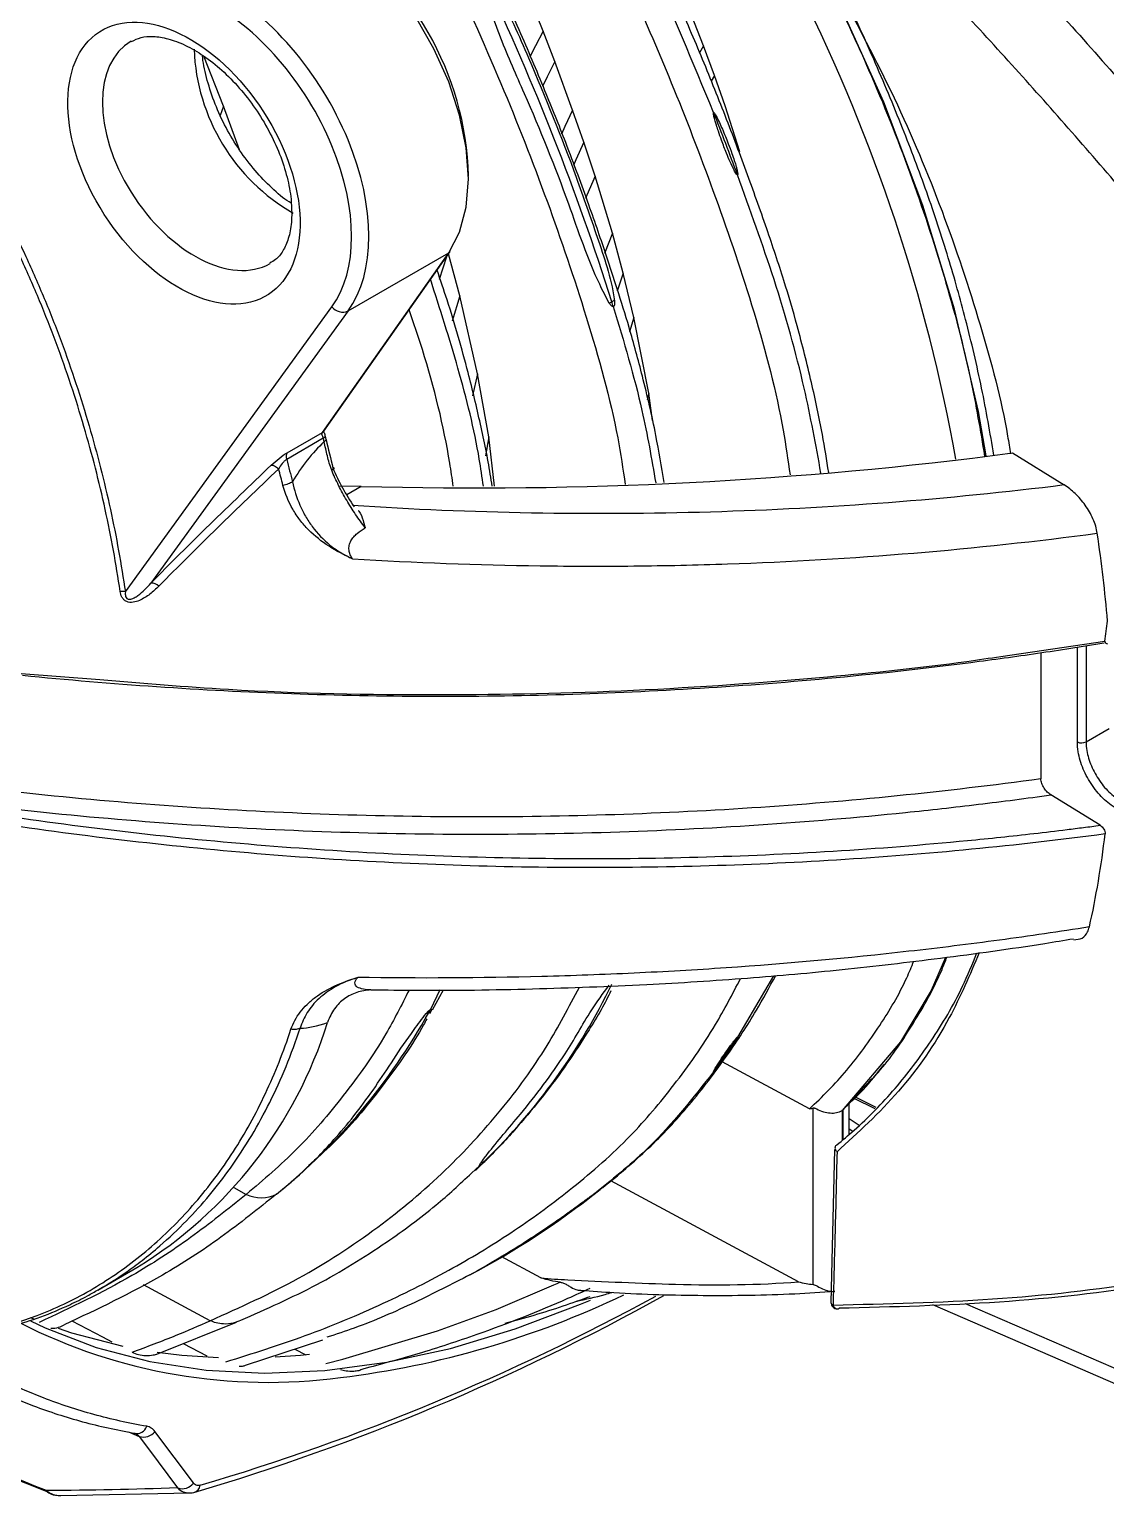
# Model space of a CAD drawing. Extents: x 9.3 to 87.2, y 0.6 to 68.8.
# Drawn here: x 60.612 to 63.181, y 0.835 to 4.335 of the extents above; entities that cross this region are included whole.
import ezdxf

# ---------------------------------------------------------------- set-up
doc = ezdxf.new("R2010")
doc.units = 0
doc.header["$MEASUREMENT"] = 0
doc.layers.add('OBJECT', color=7, linetype='CONTINUOUS')

msp = doc.modelspace()

# ---------------------------------------------------------------- linework, layer by layer
at = {"layer": 'OBJECT'}
for p, q in [((61.8383, 4.3306), (61.8097, 4.4015)), ((62.2214, 4.2959), (62.1801, 4.4017)), ((61.8664, 4.2582), (61.8383, 4.3306)), ((61.0759, 4.1521), (61.0289, 4.2714)), ((62.2214, 4.2959), (62.2119, 4.2795)), ((62.2474, 4.2254), (62.2214, 4.2959)), ((61.9089, 4.1428), (61.8664, 4.2582)), ((62.2474, 4.2254), (62.2395, 4.2113)), ((62.2729, 4.1526), (62.2474, 4.2254)), ((61.0759, 4.1521), (61.0674, 4.1297)), ((61.1138, 4.0476), (61.0759, 4.1521)), ((61.9358, 4.0658), (61.9089, 4.1428)), ((62.3084, 4.043), (62.2729, 4.1526)), ((61.9626, 3.985), (61.9358, 4.0658)), ((62.004, 3.8488), (61.9626, 3.985)), ((62.004, 3.8488), (61.9854, 3.8001)), ((62.0299, 3.753), (62.004, 3.8488)), ((61.312, 3.3732), (61.6132, 3.8019)), ((61.3151, 3.376), (61.6163, 3.8047)), ((61.373, 3.6632), (61.6132, 3.8019)), ((61.6395, 3.6993), (61.6127, 3.7995)), ((62.0299, 3.753), (62.0149, 3.7101)), ((62.0554, 3.6477), (62.0299, 3.753)), ((61.6395, 3.6993), (61.6217, 3.6386)), ((61.6821, 3.5131), (61.6395, 3.6993)), ((60.8414, 2.9923), (61.3345, 3.6732)), ((61.373, 3.6632), (60.9021, 3.0131)), ((62.0554, 3.6477), (62.0446, 3.6132)), ((62.091, 3.4672), (62.0554, 3.6477)), ((61.6821, 3.5131), (61.6698, 3.4602)), ((61.709, 3.3627), (61.6821, 3.5131)), ((62.091, 3.4672), (62.0871, 3.4513)), ((62.0994, 3.4019), (62.091, 3.4672)), ((61.2278, 3.3246), (61.312, 3.3732)), ((61.3149, 3.3757), (61.3151, 3.376)), ((61.316, 3.3733), (61.3154, 3.3756)), ((61.709, 3.3627), (61.7011, 3.3177)), ((61.7222, 3.2449), (61.709, 3.3627)), ((61.3139, 3.3592), (61.2264, 3.3086)), ((62.9586, 3.3241), (63.0823, 3.2477)), ((61.4045, 3.2444), (61.3504, 3.2449)), ((61.4045, 3.2444), (61.3701, 3.2246)), ((62.9312, 2.8385), (63.1796, 2.8747)), ((63.0266, 2.848), (63.0266, 2.5464)), ((63.1345, 2.8637), (63.1345, 2.6345)), ((60.5924, 2.7976), (60.7807, 2.7833)), ((63.1345, 2.6345), (63.1897, 2.6664)), ((63.168, 2.4354), (63.0505, 2.508)), ((62.3881, 2.0763), (62.3024, 1.9299)), ((61.5917, 2.0423), (61.5694, 1.9958)), ((61.5741, 1.9946), (61.6005, 2.0424)), ((61.5709, 1.9927), (61.567, 1.9853)), ((62.474, 1.7585), (62.2657, 1.8707)), ((62.6338, 1.7616), (62.5842, 1.7866)), ((62.4828, 1.3395), (62.4828, 1.7604)), ((62.552, 1.7543), (62.5523, 1.7545)), ((62.5547, 1.7559), (62.5523, 1.7545)), ((62.5523, 1.7545), (62.5523, 1.6834)), ((62.5547, 1.7559), (62.555, 1.756)), ((62.5547, 1.6854), (62.5547, 1.7559)), ((62.5694, 1.6978), (62.5694, 1.7723)), ((62.6308, 1.7586), (62.5811, 1.7836)), ((62.5694, 1.7352), (62.593, 1.72)), ((62.5775, 1.7047), (62.5694, 1.71)), ((62.534, 1.6619), (62.5256, 1.2967)), ((61.6678, 1.6053), (61.6869, 1.6224)), ((61.6771, 1.6116), (61.6926, 1.6267)), ((61.7013, 1.6348), (61.7061, 1.6394)), ((62.4478, 1.3458), (62.0001, 1.5869)), ((61.1003, 1.5705), (61.1301, 1.5544)), ((61.8331, 1.355), (61.7382, 1.406)), ((60.7758, 1.3261), (60.8691, 1.3799)), ((61.0441, 1.2529), (60.8847, 1.3388)), ((62.7679, 1.2912), (63.7987, 0.8441)), ((62.8462, 1.2942), (63.7723, 0.8925)), ((60.625, 1.2557), (60.6161, 1.2594)), ((60.9166, 1.173), (61.107, 1.2494)), ((60.9797, 1.1983), (61.0362, 1.1689)), ((61.1285, 1.1466), (61.3129, 1.2075)), ((61.2456, 1.1853), (61.2719, 1.1716)), ((60.8489, 0.9877), (60.8747, 0.9768)), ((61.0037, 0.8655), (60.9121, 0.9886)), ((60.6865, 0.8353), (60.9957, 0.8419))]:
    msp.add_line(p, q, dxfattribs=at)
at = {"layer": 'OBJECT', "flags": 128}
for points in [[(61.6132, 3.8019), (61.6393, 3.8513), (61.6552, 3.9109), (61.6606, 3.9787), (61.6552, 4.0527), (61.6393, 4.1306), (61.6132, 4.2102), (61.5779, 4.2889), (61.5343, 4.3643), (61.4838, 4.4343), (61.428, 4.4966), (61.3685, 4.5494), (61.3071, 4.591)], [(62.8958, 3.3172), (62.8777, 3.4234), (62.8204, 3.6673), (62.7448, 3.9145), (62.652, 4.1612), (62.5352, 4.4207), (62.5352, 4.4207), (62.5352, 4.4207)], [(61.8383, 4.3306), (61.8203, 4.296), (61.8068, 4.2696)], [(61.8664, 4.2582), (61.8482, 4.222), (61.8367, 4.1987)], [(61.9089, 4.1428), (61.8903, 4.1034), (61.882, 4.0853)], [(61.9358, 4.0658), (61.9169, 4.0238), (61.9108, 4.0101)], [(61.9626, 3.985), (61.9432, 3.9394), (61.9398, 3.9312)], [(61.6075, 3.7921), (61.5902, 3.7386), (61.59, 3.7379)], [(61.6163, 3.8047), (61.6151, 3.8033), (61.6132, 3.8019)], [(61.3151, 3.376), (61.3139, 3.3746), (61.312, 3.3732)], [(61.3339, 3.2831), (61.336, 3.2843), (61.3378, 3.2855), (61.339, 3.2865), (61.3396, 3.2873), (61.3397, 3.2879), (61.3392, 3.2883), (61.3381, 3.2883), (61.3366, 3.2881)], [(62.7993, 2.1202), (62.7644, 2.0413), (62.6913, 1.9182), (62.552, 1.7543), (62.552, 1.7543), (62.552, 1.7543)], [(61.7061, 1.6394), (61.7066, 1.6399), (61.7075, 1.6408)], [(61.3197, 1.1508), (61.3606, 1.1612), (61.5861, 1.2284), (61.7268, 1.28), (61.8643, 1.3382), (61.8643, 1.3382), (61.8643, 1.3382)], [(60.6152, 1.2522), (60.6498, 1.2359), (60.7717, 1.1889), (60.9, 1.1551), (61.0341, 1.1346), (61.1735, 1.1275), (61.3176, 1.1339), (61.4658, 1.1537), (61.6173, 1.1868), (61.7716, 1.2331), (61.9281, 1.2924), (61.9513, 1.3022)], [(60.8365, 1.1912), (60.7138, 1.2234), (60.6818, 1.2341)], [(60.7138, 1.2523), (60.7868, 1.2144), (60.8091, 1.2028)], [(61.0633, 1.1643), (60.9762, 1.17), (60.9176, 1.1771)], [(61.281, 1.1722), (61.2595, 1.1701), (61.1989, 1.1657)], [(60.8747, 0.9768), (60.8965, 0.9474), (60.9662, 0.8536)]]:
    msp.add_lwpolyline(points, dxfattribs=at)
at = {"layer": 'OBJECT'}
for centre, radius, start, end in [((60.9276, 3.964), 0.7333, 1.6308, 57.8615), ((56.1772, 1.844), 6.1093, 17.53915, 25.31796), ((58.7564, 2.5766), 4.133, 10.2102, 26.5403), ((61.4777, 4.3063), 0.4728, 182.2626, 240.1041), ((56.4332, 1.8244), 6.2553, 20.23471, 21.69453), ((61.9488, 3.7784), 0.1076, 296.1465, 299.9029), ((61.9653, 3.75), 0.0748, 299.7939, 305.4741), ((58.4866, 2.5794), 3.6856, 17.268, 17.4572), ((61.3602, 3.693), 0.0325, 217.7367, 293.1497), ((61.3067, 3.38), 0.00926, 299.1946, 332.7725), ((61.3208, 3.367), 0.0108, 144.9967, 153.2882), ((61.3107, 3.3668), 0.00827, 292.5887, 339.0922), ((61.3127, 3.3588), 0.00822, 292.5167, 339.5033), ((60.9042, 2.989), 0.0242, 45.2449, 95.0676), ((60.8307, 2.9565), 0.0374, 73.3598, 92.7124), ((63.1239, 2.6552), 0.0232, 244.0853, 297.1886), ((60.6398, 2.7148), 1.5134, 314.4545, 334.2132), ((60.62, 2.5204), 1.0847, 330.66, 331.0801), ((60.3162, 2.2794), 1.0558, 301.5792, 342.6689), ((60.2815, 2.6951), 1.4654, 308.9359, 331.1899), ((61.5469, 2.0213), 0.0374, 289.3254, 299.8901), ((61.5489, 2.0178), 0.0334, 299.8993, 311.2896), ((60.9742, 2.7815), 1.5778, 323.6774, 327.3344), ((60.3576, 3.0244), 1.932, 313.4751, 313.9965), ((61.6821, 1.6652), 0.0353, 283.7591, 299.8608), ((61.6832, 1.6631), 0.0329, 299.9449, 313.9891), ((61.1655, 1.6265), 0.0803, 243.8537, 297.3008), ((61.204, 1.5532), 0.00256, 128.3723, 128.898), ((60.7642, 3.0694), 1.9296, 297.7893, 308.5477), ((59.4398, 6.1534), 5.5362, 286.4214, 299.0369), ((59.4665, 6.1345), 5.4984, 286.4103, 298.7051), ((61.0921, 3.2728), 2.1716, 276.9543, 295.6215), ((62.5406, 1.2962), 0.015, 178.3422, 270.1567), ((62.5332, 1.2974), 0.00766, 185.3036, 250.0911), ((62.5418, 1.2926), 0.0114, 192.2025, 264.2013), ((62.5405, 1.2896), 0.00837, 270.4263, 302.511), ((61.1827, 2.4158), 1.3101, 243.1038, 277.5553), ((60.869, 1.008), 0.0243, 252.7072, 343.0584), ((60.8854, 1.008), 0.033, 250.9841, 324.1306), ((60.674, 0.8648), 0.0272, 220.073, 252.3771), ((60.6864, 0.8873), 0.052, 230.2668, 270.1034), ((60.977, 0.8848), 0.033, 251.0173, 324.1269), ((61.0007, 0.8619), 0.0193, 282.314, 354.607), ((60.6861, 0.8952), 0.06, 248.2054, 270.4201)]:
    msp.add_arc(centre, radius, start, end, dxfattribs=at)
for centre, major_axis, ratio, start_param, end_param in [((61.0517, 4.0354), (-0.2693, 0.4216), 0.605053, 3.376316, 5.470711), ((61.0316, 4.0225), (-0.2544, 0.3956), 0.606761, 3.374403, 5.468799), ((61.0214, 4.0418), (-0.1718, 0.2615), 0.612176, 6.247316, 9.384772), ((61.4751, 6.8274), (5.9989, -0.188), 0.597073, 4.719321, 4.980927)]:
    msp.add_ellipse(centre, major_axis=major_axis, ratio=ratio, start_param=start_param, end_param=end_param, dxfattribs=at)
msp.add_ellipse((60.9812, 4.016), major_axis=(-0.2016, 0.3135), ratio=0.606761, dxfattribs=at)
for points, knots in [([(61.1149, 6.0386), (61.1671, 5.9617), (61.2841, 5.7897), (61.4537, 5.5227), (61.6205, 5.2462), (61.7714, 4.9797), (61.9132, 4.7115), (62.0424, 4.4496), (62.1546, 4.1878), (62.2535, 3.9294), (62.3461, 3.6568), (62.4047, 3.4338), (62.4228, 3.3071), (62.4279, 3.2718)], [0, 0, 0, 0, 0.089122, 0.199541, 0.302126, 0.397229, 0.491555, 0.591893, 0.676697, 0.766801, 0.862116, 0.961521, 1, 1, 1, 1]), ([(62.5201, 3.2772), (62.5154, 3.3074), (62.5043, 3.3783), (62.4791, 3.4953), (62.4483, 3.6181), (62.4124, 3.7407), (62.371, 3.864), (62.3233, 3.9982), (62.27, 4.1388), (62.2123, 4.2814), (62.1513, 4.4226), (62.0681, 4.6025), (61.9594, 4.8161), (61.8264, 5.0643), (61.7161, 5.2565), (61.6315, 5.399), (61.5757, 5.4911), (61.5378, 5.5519), (61.5196, 5.581)], [0, 0, 0, 0, 0.039546, 0.093069, 0.150638, 0.196611, 0.249036, 0.307056, 0.367092, 0.427817, 0.488709, 0.547861, 0.659628, 0.767533, 0.875005, 0.916705, 0.96008, 1, 1, 1, 1]), ([(62.1273, 3.254), (62.1211, 3.2913), (62.1073, 3.3749), (62.0784, 3.4988), (62.0469, 3.6156), (62.0171, 3.7112), (61.9922, 3.7874), (61.9695, 3.8544), (61.9469, 3.9189), (61.9211, 3.9898), (61.8867, 4.0806), (61.8405, 4.1963), (61.7776, 4.344), (61.6977, 4.52), (61.5961, 4.7295), (61.4675, 4.9734), (61.311, 5.2503), (61.1914, 5.4416), (61.1282, 5.5427)], [0, 0, 0, 0, 0.049114, 0.110082, 0.159883, 0.198956, 0.232318, 0.257178, 0.284535, 0.31472, 0.347858, 0.400766, 0.462978, 0.537978, 0.628631, 0.736214, 0.860496, 1, 1, 1, 1]), ([(61.0441, 5.51), (61.1152, 5.3959), (61.2549, 5.1717), (61.4419, 4.8344), (61.603, 4.5134), (61.7377, 4.2124), (61.8499, 3.9268), (61.9455, 3.6439), (62.0097, 3.4157), (62.029, 3.2855), (62.0344, 3.2485)], [0, 0, 0, 0, 0.158864, 0.312281, 0.455055, 0.584144, 0.705414, 0.824941, 0.95025, 1, 1, 1, 1]), ([(62.6199, 4.8501), (62.72, 4.7478), (62.9202, 4.5431), (63.2111, 4.2203), (63.4953, 3.8872), (63.6773, 3.6557), (63.7683, 3.54)], [0, 0, 0, 0, 0.249005, 0.49801, 0.749005, 1, 1, 1, 1]), ([(62.2454, 4.1367), (62.1962, 4.2557), (62.1116, 4.4608), (62.0095, 4.6611), (61.9666, 4.7452)], [0, 0, 0, 0, 0.580628, 1, 1, 1, 1]), ([(63.6103, 3.4728), (63.5246, 3.581), (63.3529, 3.7976), (63.0861, 4.109), (62.8136, 4.4108), (62.6268, 4.6021), (62.5333, 4.6979)], [0, 0, 0, 0, 0.2514676, 0.5033984, 0.7514772, 1, 1, 1, 1]), ([(60.8289, 2.9938), (60.8241, 3.0262), (60.8188, 3.0587), (60.8069, 3.1239), (60.8004, 3.1566), (60.7788, 3.2549), (60.762, 3.3207), (60.7232, 3.4533), (60.7013, 3.5199), (60.6638, 3.6205), (60.6504, 3.6542), (60.6226, 3.7211), (60.608, 3.7544), (60.5623, 3.8535), (60.5293, 3.9189), (60.4749, 4.0154), (60.456, 4.0473), (60.4262, 4.0948), (60.4161, 4.1106), (60.3955, 4.1417), (60.3851, 4.1571), (60.3532, 4.2027), (60.3314, 4.2324), (60.2863, 4.2904), (60.2631, 4.3188), (60.2151, 4.3737), (60.1903, 4.4005), (60.1522, 4.4389), (60.1393, 4.4515), (60.1198, 4.4698), (60.11, 4.4789), (60.0985, 4.4893), (60.0935, 4.4937), (60.0902, 4.4966), (60.0886, 4.4981), (60.0869, 4.4995)], [0, 0, 0, 0, 0.0625, 0.0625, 0.125, 0.125, 0.25, 0.25, 0.375, 0.375, 0.4375, 0.4375, 0.5, 0.5, 0.625, 0.625, 0.6875, 0.6875, 0.71875, 0.71875, 0.75, 0.75, 0.8125, 0.8125, 0.875, 0.875, 0.9375, 0.9375, 0.96875, 0.96875, 0.984375, 0.992188, 0.996094, 0.996094, 1, 1, 1, 1]), ([(60.0923, 4.51), (60.1191, 4.4867), (60.1454, 4.4622), (60.1841, 4.4237), (60.1968, 4.4105), (60.2219, 4.3837), (60.2343, 4.3701), (60.2707, 4.3287), (60.2942, 4.3002), (60.3398, 4.2419), (60.3619, 4.2119), (60.3942, 4.166), (60.4047, 4.1505), (60.4255, 4.1192), (60.4358, 4.1033), (60.4658, 4.0554), (60.485, 4.0232), (60.5399, 3.9258), (60.5732, 3.8599), (60.6192, 3.7598), (60.6339, 3.7263), (60.662, 3.6588), (60.6754, 3.6247), (60.7132, 3.5232), (60.7352, 3.4559), (60.7742, 3.3222), (60.7911, 3.2557), (60.8127, 3.1565), (60.8193, 3.1235), (60.8312, 3.0578), (60.8365, 3.025), (60.8414, 2.9923)], [0, 0, 0, 0, 0.0625, 0.0625, 0.09375, 0.09375, 0.125, 0.125, 0.1875, 0.1875, 0.25, 0.25, 0.28125, 0.28125, 0.3125, 0.3125, 0.375, 0.375, 0.5, 0.5, 0.5625, 0.5625, 0.625, 0.625, 0.75, 0.75, 0.875, 0.875, 0.9375, 0.9375, 1, 1, 1, 1]), ([(61.9962, 3.6818), (61.9885, 3.6967), (61.9501, 3.7707), (61.8936, 3.9427), (61.8143, 4.1389), (61.7351, 4.3129), (61.7053, 4.4054), (61.6905, 4.4515)], [0, 0, 0, 0, 0.0631566, 0.3141764, 0.6559932, 0.8284295, 1, 1, 1, 1]), ([(61.7075, 4.4614), (61.7148, 4.4491), (61.7513, 4.3874), (61.8224, 4.2262), (61.9018, 4.0306), (61.9596, 3.8629), (61.9919, 3.7678), (62.0051, 3.7169), (62.0085, 3.6902), (62.0087, 3.6891)], [0, 0, 0, 0, 0.052148, 0.260687, 0.628917, 0.812119, 0.904433, 0.996168, 1, 1, 1, 1]), ([(62.5322, 4.419), (62.5322, 4.419), (62.5609, 4.3592), (62.6271, 4.2181), (62.7169, 3.9924), (62.798, 3.7452), (62.8583, 3.5184), (62.882, 3.3777), (62.8922, 3.3168)], [0, 0, 0, 0, 0.000002, 0.164209, 0.386148, 0.60867, 0.83061, 1, 1, 1, 1]), ([(62.54, 4.4369), (62.5869, 4.3489), (62.6807, 4.1726), (62.7945, 3.9013), (62.884, 3.6311), (62.9364, 3.4368), (62.9518, 3.3361), (62.9539, 3.322)], [0, 0, 0, 0, 0.240778, 0.482327, 0.723103, 0.961162, 1, 1, 1, 1]), ([(62.9146, 3.3193), (62.9054, 3.3723), (62.8869, 3.4792), (62.8495, 3.6366), (62.8062, 3.7927), (62.7557, 3.9454), (62.6958, 4.1037), (62.6267, 4.2689), (62.5743, 4.3822), (62.5471, 4.4412)], [0, 0, 0, 0, 0.14451, 0.291189, 0.421545, 0.559795, 0.695288, 0.841432, 1, 1, 1, 1]), ([(60.856, 4.3062), (60.8631, 4.3099), (60.8774, 4.3173), (60.9071, 4.3195), (60.9431, 4.3141), (60.9841, 4.2989), (61.0282, 4.2735), (61.0721, 4.2389), (61.1141, 4.1963), (61.1522, 4.1472), (61.1849, 4.0936), (61.2107, 4.0377), (61.2285, 3.9822), (61.2374, 3.9348), (61.2382, 3.9083), (61.2386, 3.8977)], [0, 0, 0, 0, 0.077448, 0.155646, 0.230671, 0.310658, 0.389827, 0.469046, 0.548689, 0.628708, 0.708895, 0.788965, 0.868603, 0.947584, 1, 1, 1, 1]), ([(61.2373, 3.9202), (61.2356, 3.9212), (61.2204, 3.9301), (61.1905, 3.9561), (61.1503, 3.9974), (61.1131, 4.0466), (61.0808, 4.1004), (61.0544, 4.1571), (61.0361, 4.2134), (61.0268, 4.253), (61.0257, 4.2715), (61.0255, 4.2735)], [0, 0, 0, 0, 0.0174295, 0.1537868, 0.2911552, 0.4295089, 0.5684627, 0.7075363, 0.8460868, 0.9835888, 1, 1, 1, 1]), ([(62.3024, 3.9879), (62.3023, 3.9878), (62.3022, 3.9878), (62.3018, 3.9878), (62.3009, 3.9884), (62.298, 3.9918), (62.289, 4.0087), (62.2775, 4.036), (62.2656, 4.0673), (62.2578, 4.0896), (62.2528, 4.1048), (62.2496, 4.115), (62.2476, 4.122), (62.2464, 4.1267), (62.2457, 4.1299), (62.2453, 4.1321), (62.2451, 4.1337), (62.245, 4.1347), (62.245, 4.1355), (62.245, 4.1361), (62.2452, 4.1364), (62.2453, 4.1366), (62.2454, 4.1367), (62.2454, 4.1367)], [0, 0, 0, 0, 0.001791, 0.004142, 0.008453, 0.023139, 0.09304, 0.370848, 0.576813, 0.71516, 0.808074, 0.870488, 0.912447, 0.940688, 0.959739, 0.972628, 0.981392, 0.987398, 0.99156, 0.995982, 0.997755, 0.999226, 1, 1, 1, 1]), ([(62.2454, 4.1367), (62.2454, 4.1367), (62.2456, 4.1368), (62.2458, 4.1367), (62.2465, 4.1363), (62.2488, 4.1337), (62.2559, 4.1208), (62.2669, 4.0964), (62.2792, 4.0664), (62.2885, 4.0413), (62.2943, 4.0243), (62.2979, 4.0127), (62.3002, 4.0048), (62.3015, 3.9994), (62.3023, 3.9957), (62.3027, 3.9931), (62.3029, 3.9914), (62.303, 3.99), (62.303, 3.9891), (62.3028, 3.9884), (62.3026, 3.9881), (62.3025, 3.9879), (62.3024, 3.9879)], [0, 0, 0, 0, 0.001329, 0.003074, 0.006297, 0.017479, 0.071214, 0.284802, 0.518441, 0.675322, 0.780747, 0.851666, 0.899436, 0.931673, 0.953487, 0.968304, 0.978429, 0.98541, 0.992312, 0.99526, 0.998236, 1, 1, 1, 1]), ([(62.5017, 3.2761), (62.4894, 3.3434), (62.4616, 3.4953), (62.3942, 3.7345), (62.3326, 3.9046), (62.3024, 3.9879)], [0, 0, 0, 0, 0.288825, 0.652035, 1, 1, 1, 1]), ([(61.2386, 3.8977), (61.2384, 3.8899), (61.2378, 3.8672), (61.2312, 3.8348), (61.2177, 3.8051), (61.203, 3.7863), (61.1909, 3.7799), (61.1861, 3.7774)], [0, 0, 0, 0, 0.1226118, 0.3587634, 0.5959514, 0.8416434, 1, 1, 1, 1]), ([(61.717, 3.2449), (61.7155, 3.2544), (61.7082, 3.3032), (61.6892, 3.3937), (61.6634, 3.5034), (61.6361, 3.6024), (61.6116, 3.6841), (61.5935, 3.737), (61.5854, 3.7607)], [0, 0, 0, 0, 0.057226, 0.290657, 0.529369, 0.695679, 0.863131, 1, 1, 1, 1]), ([(61.6961, 3.2448), (61.693, 3.2664), (61.6798, 3.3582), (61.6383, 3.5243), (61.5922, 3.6684), (61.5694, 3.7396)], [0, 0, 0, 0, 0.13471, 0.573109, 1, 1, 1, 1]), ([(62.0061, 3.6735), (62.0056, 3.6734), (62.0045, 3.6733), (62.0018, 3.6748), (61.999, 3.6778), (61.997, 3.6806), (61.9962, 3.6818)], [0, 0, 0, 0, 0.11024, 0.273219, 0.70661, 1, 1, 1, 1]), ([(62.0087, 3.6891), (62.0091, 3.6853), (62.0095, 3.6809), (62.0084, 3.6761), (62.0077, 3.6746), (62.0068, 3.6738), (62.0063, 3.6736), (62.0061, 3.6735)], [0, 0, 0, 0, 0.6484524, 0.7598636, 0.87221, 0.9465614, 1, 1, 1, 1]), ([(61.624, 3.2447), (61.6214, 3.2631), (61.6061, 3.3691), (61.5711, 3.5113), (61.5297, 3.6344), (61.519, 3.6661)], [0, 0, 0, 0, 0.1345473, 0.7764991, 1, 1, 1, 1]), ([(62.0061, 3.6735), (62.031, 3.5903), (62.0737, 3.4481), (62.0974, 3.3101), (62.1072, 3.2528)], [0, 0, 0, 0, 0.584892, 1, 1, 1, 1]), ([(61.3139, 3.3592), (61.3131, 3.3622), (61.312, 3.3644), (61.3106, 3.3683), (61.3102, 3.37), (61.3112, 3.3719)], [0, 0, 0, 0, 0.5, 0.5, 1, 1, 1, 1]), ([(61.3158, 3.3512), (61.3017, 3.3376), (61.2882, 3.3228), (61.2628, 3.2908), (61.2511, 3.2737), (61.2405, 3.2552)], [0, 0, 0, 0, 0.5, 0.5, 1, 1, 1, 1]), ([(61.3339, 3.2831), (61.3293, 3.2942), (61.3262, 3.3057), (61.3208, 3.3286), (61.3184, 3.3401), (61.3158, 3.3512)], [0, 0, 0, 0, 0.5, 0.5, 1, 1, 1, 1]), ([(60.9021, 3.0131), (60.9481, 3.0596), (60.9949, 3.1063), (61.0907, 3.2002), (61.1396, 3.2475), (61.1896, 3.295)], [0, 0, 0, 0, 0.5, 0.5, 1, 1, 1, 1]), ([(61.1896, 3.295), (61.1953, 3.3005), (61.2017, 3.306), (61.215, 3.3164), (61.2218, 3.3212), (61.2278, 3.3246)], [0, 0, 0, 0, 0.5, 0.5, 1, 1, 1, 1]), ([(61.1896, 3.295), (61.1915, 3.2954), (61.1942, 3.2947), (61.2004, 3.2916), (61.2039, 3.2892), (61.2073, 3.2862)], [0, 0, 0, 0, 0.5, 0.5, 1, 1, 1, 1]), ([(61.2264, 3.3086), (61.2245, 3.3076), (61.2226, 3.3061), (61.2188, 3.3027), (61.2171, 3.3007), (61.2122, 3.2946), (61.2095, 3.2903), (61.2073, 3.2862)], [0, 0, 0, 0, 0.25, 0.25, 0.5, 0.5, 1, 1, 1, 1]), ([(61.2073, 3.2862), (61.1576, 3.239), (61.1089, 3.1921), (61.0135, 3.0987), (60.9669, 3.0523), (60.9213, 3.0062)], [0, 0, 0, 0, 0.5, 0.5, 1, 1, 1, 1]), ([(61.2405, 3.2552), (61.2376, 3.2534), (61.2339, 3.2517), (61.2259, 3.2488), (61.2215, 3.2476), (61.2175, 3.2469)], [0, 0, 0, 0, 0.5, 0.5, 1, 1, 1, 1]), ([(61.2405, 3.2552), (61.2445, 3.2362), (61.2502, 3.2178), (61.2619, 3.191), (61.2662, 3.1822), (61.2761, 3.165), (61.2816, 3.1565), (61.2997, 3.1321), (61.3137, 3.1173), (61.3378, 3.0978), (61.3465, 3.0918), (61.3645, 3.0809), (61.3739, 3.076), (61.3836, 3.0717)], [0, 0, 0, 0, 0.25, 0.25, 0.375, 0.375, 0.5, 0.5, 0.75, 0.75, 0.875, 0.875, 1, 1, 1, 1]), ([(61.4139, 3.1455), (61.4061, 3.156), (61.3984, 3.1667), (61.3836, 3.1885), (61.3765, 3.1997), (61.3629, 3.2227), (61.3565, 3.2345), (61.3444, 3.2587), (61.3388, 3.2708), (61.3339, 3.2831)], [0, 0, 0, 0, 0.25, 0.25, 0.5, 0.5, 0.75, 0.75, 1, 1, 1, 1]), ([(61.3366, 3.2881), (61.3434, 3.2722), (61.3511, 3.2564), (61.3683, 3.2254), (61.3776, 3.2104), (61.3876, 3.1959)], [0, 0, 0, 0, 0.5, 0.5, 1, 1, 1, 1]), ([(61.3836, 3.0717), (61.3643, 3.0804), (61.3452, 3.09), (61.3099, 3.1127), (61.2935, 3.1256), (61.2714, 3.148), (61.2644, 3.156), (61.2518, 3.1725), (61.246, 3.1811), (61.2306, 3.2078), (61.2226, 3.2268), (61.2175, 3.2469)], [0, 0, 0, 0, 0.25, 0.25, 0.5, 0.5, 0.625, 0.625, 0.75, 0.75, 1, 1, 1, 1]), ([(63.0823, 3.2477), (62.8045, 3.2129), (62.5231, 3.1914), (61.9532, 3.1749), (61.6683, 3.1801), (61.3835, 3.1985)], [0, 0, 0, 0, 0.5, 0.5, 1, 1, 1, 1]), ([(63.1612, 3.1326), (63.1604, 3.1382), (63.1591, 3.1439), (63.1557, 3.1553), (63.1535, 3.1611), (63.1485, 3.1726), (63.1457, 3.1782), (63.1394, 3.1891), (63.136, 3.1945), (63.1251, 3.2098), (63.117, 3.2191), (63.1001, 3.2352), (63.0912, 3.2422), (63.0823, 3.2477)], [0, 0, 0, 0, 0.125, 0.125, 0.25, 0.25, 0.375, 0.375, 0.5, 0.5, 0.75, 0.75, 1, 1, 1, 1]), ([(61.3984, 3.1856), (61.3983, 3.1857), (61.3981, 3.1859), (61.3979, 3.1862), (61.3978, 3.1864)], [0, 0, 0, 0, 0.435378, 1, 1, 1, 1]), ([(61.3983, 3.1855), (61.3984, 3.1854), (61.4041, 3.1798), (61.4078, 3.1659), (61.4121, 3.1516), (61.4138, 3.1457), (61.4139, 3.1455)], [0, 0, 0, 0, 0.012653, 0.604179, 0.990875, 1, 1, 1, 1]), ([(61.3836, 3.0717), (61.3814, 3.0747), (61.3796, 3.0779), (61.3766, 3.0847), (61.3756, 3.0884), (61.3748, 3.0959), (61.3749, 3.0998), (61.3766, 3.1073), (61.378, 3.111), (61.3817, 3.1179), (61.384, 3.1211), (61.3891, 3.127), (61.3919, 3.1297), (61.4007, 3.1373), (61.4072, 3.1417), (61.4139, 3.1455)], [0, 0, 0, 0, 0.125, 0.125, 0.25, 0.25, 0.375, 0.375, 0.5, 0.5, 0.625, 0.625, 0.75, 0.75, 1, 1, 1, 1]), ([(61.3836, 3.0717), (61.5328, 3.0625), (61.682, 3.0569), (61.9058, 3.0538), (61.9804, 3.0537), (62.1296, 3.0552), (62.2042, 3.0568), (62.5769, 3.0695), (62.8711, 3.0939), (63.1612, 3.1326)], [0, 0, 0, 0, 0.25, 0.25, 0.375, 0.375, 0.5, 0.5, 1, 1, 1, 1]), ([(60.8414, 2.9923), (60.8411, 2.9889), (60.841, 2.9853), (60.8425, 2.9801), (60.8433, 2.9782), (60.8457, 2.9761), (60.8467, 2.9756), (60.8488, 2.9749), (60.8499, 2.9748), (60.8531, 2.9749), (60.8551, 2.9754), (60.8587, 2.9766), (60.8605, 2.9774), (60.8654, 2.98), (60.8685, 2.982), (60.8773, 2.9883), (60.8826, 2.993), (60.8927, 3.0028), (60.8975, 3.0079), (60.9021, 3.0131)], [0, 0, 0, 0, 0.125, 0.125, 0.1875, 0.1875, 0.21875, 0.21875, 0.25, 0.25, 0.3125, 0.3125, 0.375, 0.375, 0.5, 0.5, 0.75, 0.75, 1, 1, 1, 1]), ([(60.9213, 3.0062), (60.9146, 2.9994), (60.9075, 2.993), (60.8961, 2.9843), (60.8922, 2.9816), (60.8839, 2.9765), (60.8795, 2.9741), (60.8703, 2.9702), (60.8655, 2.9686), (60.8551, 2.9671), (60.8496, 2.9673), (60.8421, 2.9705), (60.8398, 2.972), (60.836, 2.9757), (60.8345, 2.9778), (60.8309, 2.9843), (60.8296, 2.9891), (60.8289, 2.9938)], [0, 0, 0, 0, 0.25, 0.25, 0.375, 0.375, 0.5, 0.5, 0.625, 0.625, 0.75, 0.75, 0.8125, 0.8125, 0.875, 0.875, 1, 1, 1, 1]), ([(63.1796, 2.8747), (63.1794, 2.8725), (63.1802, 2.8708), (63.1825, 2.8691), (63.184, 2.8688), (63.1856, 2.8688)], [0, 0, 0, 0, 0.5, 0.5, 1, 1, 1, 1]), ([(63.1773, 2.8699), (63.151, 2.8656), (63.1245, 2.8614), (63.0717, 2.8532), (62.9923, 2.8413), (62.9126, 2.8303), (62.7528, 2.8097), (62.6456, 2.7977), (62.43, 2.7772), (62.3219, 2.7687), (62.1056, 2.7553), (61.9973, 2.7503), (61.7804, 2.744), (61.6717, 2.7425), (61.4544, 2.7432), (61.3461, 2.7453), (61.0226, 2.7568), (60.8084, 2.7714), (60.5959, 2.7928)], [0, 0, 0, 0, 0.03125, 0.03125, 0.0625, 0.125, 0.125, 0.25, 0.25, 0.375, 0.375, 0.5, 0.5, 0.625, 0.625, 0.75, 0.75, 1, 1, 1, 1]), ([(60.7807, 2.7833), (60.8826, 2.7747), (61.1505, 2.7522), (61.577, 2.7441), (62.0554, 2.7539), (62.4753, 2.7843), (62.7677, 2.8142), (62.9042, 2.8345), (62.9312, 2.8385)], [0, 0, 0, 0, 0.143685, 0.377518, 0.591013, 0.805989, 0.961514, 1, 1, 1, 1]), ([(63.1137, 2.6343), (63.1137, 2.6425), (63.1138, 2.6833), (63.1138, 2.7588), (63.1138, 2.8261), (63.1137, 2.8607)], [0, 0, 0, 0, 0.108232, 0.54116, 1, 1, 1, 1]), ([(63.2114, 2.472), (63.2003, 2.4794), (63.1779, 2.494), (63.1484, 2.5293), (63.1264, 2.5694), (63.1152, 2.6061), (63.1141, 2.6266), (63.1137, 2.6343)], [0, 0, 0, 0, 0.21707, 0.434141, 0.651097, 0.86786, 1, 1, 1, 1]), ([(63.1345, 2.6345), (63.1348, 2.6277), (63.1358, 2.6094), (63.1458, 2.5769), (63.1655, 2.5413), (63.1918, 2.51), (63.2118, 2.497), (63.2218, 2.4905)], [0, 0, 0, 0, 0.132138, 0.348895, 0.565847, 0.78292, 1, 1, 1, 1]), ([(63.0266, 2.5464), (62.7995, 2.5152), (62.5686, 2.4919), (62.1045, 2.4616), (61.8711, 2.4545), (61.4012, 2.4564), (61.167, 2.4655), (60.7002, 2.4997), (60.4672, 2.5249), (60.2372, 2.558)], [0, 0, 0, 0, 0.25, 0.25, 0.5, 0.5, 0.75, 0.75, 1, 1, 1, 1]), ([(63.0505, 2.508), (63.0475, 2.5098), (63.0446, 2.5121), (63.0391, 2.5176), (63.0365, 2.5208), (63.032, 2.5278), (63.0301, 2.5316), (63.0274, 2.5392), (63.0266, 2.543), (63.0266, 2.5464)], [0, 0, 0, 0, 0.25, 0.25, 0.5, 0.5, 0.75, 0.75, 1, 1, 1, 1]), ([(60.2285, 2.5179), (60.3449, 2.5011), (60.4618, 2.4863), (60.697, 2.4608), (60.8149, 2.4501), (61.1692, 2.4242), (61.4062, 2.4151), (61.8816, 2.4134), (62.1178, 2.4208), (62.4699, 2.4443), (62.587, 2.4541), (62.7616, 2.472), (62.8197, 2.4785), (62.9064, 2.489), (62.9353, 2.4926), (62.9929, 2.5001), (63.0217, 2.504), (63.0505, 2.508)], [0, 0, 0, 0, 0.125, 0.125, 0.25, 0.25, 0.5, 0.5, 0.75, 0.75, 0.875, 0.875, 0.9375, 0.9375, 0.96875, 0.96875, 1, 1, 1, 1]), ([(60.5949, 2.4524), (60.8072, 2.4221), (61.0209, 2.3988), (61.3436, 2.3747), (61.4515, 2.3684), (61.668, 2.3596), (61.7763, 2.357), (62.1004, 2.3547), (62.3158, 2.3606), (62.6381, 2.3804), (62.7449, 2.3888), (62.9042, 2.4042), (62.9572, 2.4098), (63.0364, 2.4189), (63.076, 2.4236), (63.1154, 2.4286), (63.1417, 2.4319), (63.1549, 2.4336), (63.168, 2.4354)], [0, 0, 0, 0, 0.25, 0.25, 0.375, 0.375, 0.5, 0.5, 0.75, 0.75, 0.875, 0.875, 0.9375, 0.9375, 0.96875, 0.984375, 0.984375, 1, 1, 1, 1]), ([(63.1799, 2.4148), (62.9686, 2.3866), (62.755, 2.3658), (62.3228, 2.339), (62.1061, 2.3331), (61.78, 2.3353), (61.6711, 2.3379), (61.4533, 2.3468), (61.3447, 2.3531), (61.0201, 2.3775), (60.8052, 2.401), (60.5916, 2.4316)], [0, 0, 0, 0, 0.25, 0.25, 0.5, 0.5, 0.625, 0.625, 0.75, 0.75, 1, 1, 1, 1]), ([(63.168, 2.4354), (63.1712, 2.4334), (63.1742, 2.4303), (63.1789, 2.4228), (63.1803, 2.4183), (63.1799, 2.4148)], [0, 0, 0, 0, 0.5, 0.5, 1, 1, 1, 1]), ([(63.1424, 2.1928), (63.0711, 2.1815), (62.9994, 2.171), (62.8557, 2.1516), (62.7836, 2.1427), (62.5668, 2.1183), (62.4215, 2.1051), (62.2022, 2.0901), (62.1288, 2.0859), (61.9821, 2.079), (61.9088, 2.0763), (61.6889, 2.0706), (61.5424, 2.0699), (61.3959, 2.0722)], [0, 0, 0, 0, 0.125, 0.125, 0.25, 0.25, 0.5, 0.5, 0.625, 0.625, 0.75, 0.75, 1, 1, 1, 1]), ([(63.105, 2.1619), (63.1121, 2.1626), (63.1259, 2.1639), (63.1376, 2.1773), (63.1411, 2.1887), (63.1424, 2.1928)], [0, 0, 0, 0, 0.400346, 0.783625, 1, 1, 1, 1]), ([(61.4272, 2.0429), (61.4638, 2.0423), (61.5922, 2.0405), (61.812, 2.0441), (62.0754, 2.0539), (62.322, 2.0694), (62.556, 2.0904), (62.7926, 2.1184), (62.9768, 2.1436), (63.0819, 2.1609), (63.1046, 2.1646)], [0, 0, 0, 0, 0.065015, 0.228153, 0.389522, 0.532322, 0.666633, 0.807533, 0.958437, 1, 1, 1, 1]), ([(62.474, 1.7585), (62.474, 1.7585), (62.5051, 1.7873), (62.5654, 1.8483), (62.642, 1.9542), (62.6948, 2.0424), (62.7179, 2.0977), (62.7234, 2.111)], [0, 0, 0, 0, 0.000003, 0.306888, 0.615902, 0.907882, 1, 1, 1, 1]), ([(62.5393, 1.6723), (62.5532, 1.6839), (62.6027, 1.725), (62.6805, 1.8049), (62.7669, 1.9199), (62.8321, 2.0285), (62.8629, 2.1038), (62.8739, 2.1307)], [0, 0, 0, 0, 0.098387, 0.348822, 0.599257, 0.856955, 1, 1, 1, 1]), ([(62.8796, 2.1315), (62.857, 2.0786), (62.8049, 1.9565), (62.6919, 1.7951), (62.5906, 1.7022), (62.54, 1.6558)], [0, 0, 0, 0, 0.2769015, 0.6391346, 1, 1, 1, 1]), ([(62.555, 1.756), (62.555, 1.756), (62.5826, 1.7911), (62.6479, 1.8474), (62.7237, 1.9634), (62.7764, 2.0534), (62.7984, 2.1108), (62.8022, 2.1206)], [0, 0, 0, 0, 0.000004, 0.308585, 0.617166, 0.934712, 1, 1, 1, 1]), ([(61.081, 1.1546), (61.1446, 1.1746), (61.2731, 1.215), (61.4538, 1.2904), (61.6205, 1.3745), (61.7714, 1.4666), (61.9132, 1.5711), (62.0425, 1.6837), (62.1542, 1.8166), (62.2427, 1.9413), (62.2903, 2.0324), (62.3098, 2.0697)], [0, 0, 0, 0, 0.127877, 0.257982, 0.378857, 0.490916, 0.602061, 0.720288, 0.820212, 0.926381, 1, 1, 1, 1]), ([(61.2367, 1.9487), (61.2415, 1.9631), (61.2489, 1.9768), (61.2636, 1.996), (61.2691, 2.0021), (61.2813, 2.0139), (61.2879, 2.0196), (61.3089, 2.0353), (61.3245, 2.0443), (61.3588, 2.06), (61.3772, 2.0665), (61.3959, 2.0722)], [0, 0, 0, 0, 0.25, 0.25, 0.375, 0.375, 0.5, 0.5, 0.75, 0.75, 1, 1, 1, 1]), ([(61.3959, 2.0722), (61.3771, 2.0665), (61.3595, 2.0591), (61.3283, 2.0418), (61.315, 2.0322), (61.2979, 2.0165), (61.2927, 2.0111), (61.2833, 1.9998), (61.2791, 1.9941), (61.2681, 1.9765), (61.2627, 1.9642), (61.259, 1.9514)], [0, 0, 0, 0, 0.25, 0.25, 0.5, 0.5, 0.625, 0.625, 0.75, 0.75, 1, 1, 1, 1]), ([(61.4276, 2.0423), (61.4212, 2.0426), (61.4151, 2.0432), (61.4039, 2.0454), (61.3987, 2.0469), (61.3912, 2.0517), (61.389, 2.0551), (61.3896, 2.0633), (61.3922, 2.0678), (61.3959, 2.0722)], [0, 0, 0, 0, 0.25, 0.25, 0.5, 0.5, 0.75, 0.75, 1, 1, 1, 1]), ([(61.9745, 1.5663), (61.9766, 1.5678), (61.9978, 1.584), (62.0363, 1.6159), (62.107, 1.6787), (62.1895, 1.7672), (62.2744, 1.8787), (62.3428, 1.9829), (62.3786, 2.0488), (62.3938, 2.0768)], [0, 0, 0, 0, 0.011914, 0.124543, 0.236398, 0.453, 0.679757, 0.864173, 1, 1, 1, 1]), ([(61.0441, 1.2529), (61.1152, 1.2849), (61.255, 1.3478), (61.4419, 1.4694), (61.6031, 1.6043), (61.7374, 1.7502), (61.8446, 1.896), (61.9003, 2.0019), (61.9253, 2.0494)], [0, 0, 0, 0, 0.1975456, 0.3883176, 0.5658548, 0.726375, 0.877173, 1, 1, 1, 1]), ([(61.5185, 2.0418), (61.5006, 2.0066), (61.4545, 1.9155), (61.3642, 1.7898), (61.2541, 1.66), (61.1712, 1.5894), (61.1301, 1.5544)], [0, 0, 0, 0, 0.1778152, 0.4591101, 0.7315928, 1, 1, 1, 1]), ([(61.4276, 2.0423), (61.4158, 2.0417), (61.4046, 2.0398), (61.3886, 2.0346), (61.3834, 2.0325), (61.3736, 2.0276), (61.3689, 2.0247), (61.3557, 2.0151), (61.3478, 2.0072), (61.3341, 1.9882), (61.3284, 1.9772), (61.3241, 1.9649)], [0, 0, 0, 0, 0.25, 0.25, 0.375, 0.375, 0.5, 0.5, 0.75, 0.75, 1, 1, 1, 1]), ([(61.6905, 1.6309), (61.6957, 1.6378), (61.7217, 1.6722), (61.7952, 1.7566), (61.8708, 1.8561), (61.9225, 1.941), (61.952, 1.9933), (61.9815, 2.0336), (61.9962, 2.0536)], [0, 0, 0, 0, 0.0627587, 0.3135991, 0.6552939, 0.7707192, 0.8860508, 1, 1, 1, 1]), ([(61.9998, 2.0403), (61.9998, 2.0403), (61.988, 2.0126), (61.9326, 1.9199), (61.8614, 1.8147), (61.7887, 1.7288), (61.7463, 1.6806), (61.7204, 1.6541), (61.7075, 1.6408)], [0, 0, 0, 0, 0.0002628, 0.220368, 0.6088463, 0.8039873, 0.9021395, 1, 1, 1, 1]), ([(61.5593, 1.986), (61.5602, 1.987), (61.5619, 1.989), (61.5644, 1.9916), (61.5665, 1.9936), (61.5679, 1.9948), (61.5689, 1.9955), (61.5693, 1.9958), (61.5694, 1.9958)], [0, 0, 0, 0, 0.310389, 0.628913, 0.761248, 0.894698, 0.970341, 1, 1, 1, 1]), ([(61.5694, 1.9958), (61.5697, 1.996), (61.5703, 1.9963), (61.571, 1.9964), (61.5718, 1.9959), (61.5715, 1.9944), (61.5711, 1.9931), (61.5709, 1.9927)], [0, 0, 0, 0, 0.074163, 0.16958, 0.336542, 0.837581, 1, 1, 1, 1]), ([(61.2024, 1.5552), (61.2025, 1.5552), (61.2026, 1.5553), (61.2027, 1.5554), (61.203, 1.5556), (61.2038, 1.5562), (61.2057, 1.5578), (61.2098, 1.5611), (61.218, 1.5678), (61.235, 1.582), (61.28, 1.6216), (61.3515, 1.695), (61.4402, 1.8096), (61.5014, 1.9098), (61.5496, 1.9732), (61.5593, 1.986)], [0, 0, 0, 0, 0.000262, 0.000524, 0.001048, 0.002095, 0.006286, 0.014668, 0.031432, 0.064959, 0.138785, 0.369256, 0.649154, 0.929435, 1, 1, 1, 1]), ([(61.5606, 1.9731), (61.5581, 1.9684), (61.5325, 1.9193), (61.4546, 1.8098), (61.3615, 1.6956), (61.2981, 1.6405), (61.2786, 1.6235)], [0, 0, 0, 0, 0.041303, 0.433908, 0.826048, 1, 1, 1, 1]), ([(60.3995, 1.2152), (60.4902, 1.2211), (60.578, 1.2421), (60.7053, 1.2963), (60.7471, 1.3182), (60.8078, 1.3564), (60.8277, 1.3701), (60.8665, 1.3989), (60.8855, 1.4141), (60.9408, 1.4621), (60.9754, 1.4969), (61.0243, 1.5535), (61.0401, 1.5732), (61.0705, 1.6138), (61.0997, 1.6559), (61.1265, 1.7007), (61.1521, 1.747), (61.1642, 1.7709), (61.1987, 1.8441), (61.219, 1.8952), (61.2367, 1.9487)], [0, 0, 0, 0, 0.25, 0.25, 0.375, 0.375, 0.4375, 0.4375, 0.5, 0.5, 0.625, 0.625, 0.6875, 0.6875, 0.75, 0.8125, 0.8125, 0.875, 0.875, 1, 1, 1, 1]), ([(60.7764, 1.3268), (60.7832, 1.3307), (60.8059, 1.3435), (60.8409, 1.3668), (60.8831, 1.3976), (60.9322, 1.4377), (60.9864, 1.4889), (61.0424, 1.5512), (61.0948, 1.6191), (61.1429, 1.6929), (61.1871, 1.7739), (61.2262, 1.859), (61.248, 1.9204), (61.259, 1.9514)], [0, 0, 0, 0, 0.031627, 0.104956, 0.166956, 0.23801, 0.35097, 0.454584, 0.556274, 0.670315, 0.777989, 0.887884, 1, 1, 1, 1]), ([(61.259, 1.9514), (61.2562, 1.9497), (61.2526, 1.9486), (61.2448, 1.9477), (61.2406, 1.9479), (61.2367, 1.9487)], [0, 0, 0, 0, 0.5, 0.5, 1, 1, 1, 1]), ([(62.2454, 1.8469), (62.2453, 1.8469), (62.2452, 1.8468), (62.2451, 1.8468), (62.2449, 1.8469), (62.2453, 1.8483), (62.249, 1.8552), (62.2577, 1.8686), (62.2687, 1.8852), (62.2783, 1.899), (62.2851, 1.9086), (62.29, 1.9152), (62.2934, 1.9197), (62.2959, 1.9228), (62.2977, 1.925), (62.299, 1.9265), (62.2999, 1.9276), (62.3007, 1.9284), (62.3013, 1.929), (62.3018, 1.9295), (62.3021, 1.9297), (62.3023, 1.9299), (62.3024, 1.9299)], [0, 0, 0, 0, 0.001356, 0.003124, 0.006403, 0.020434, 0.07584, 0.296521, 0.526308, 0.680607, 0.784301, 0.854058, 0.901049, 0.932764, 0.954227, 0.968808, 0.978774, 0.985651, 0.992508, 0.995405, 0.998332, 1, 1, 1, 1]), ([(62.3024, 1.9299), (62.3025, 1.9299), (62.3026, 1.93), (62.3028, 1.93), (62.3031, 1.9298), (62.3026, 1.9281), (62.298, 1.9193), (62.2883, 1.9042), (62.2764, 1.8868), (62.2674, 1.8742), (62.261, 1.8656), (62.2565, 1.8598), (62.2533, 1.8558), (62.2511, 1.853), (62.2495, 1.8511), (62.2484, 1.8498), (62.2475, 1.8489), (62.2469, 1.8483), (62.2464, 1.8478), (62.246, 1.8474), (62.2457, 1.8471), (62.2455, 1.847), (62.2454, 1.8469), (62.2454, 1.8469)], [0, 0, 0, 0, 0.002022, 0.004559, 0.009359, 0.026708, 0.095535, 0.369717, 0.576053, 0.71465, 0.80773, 0.870257, 0.912291, 0.940584, 0.959667, 0.972579, 0.98136, 0.987374, 0.991542, 0.995972, 0.997746, 0.999219, 1, 1, 1, 1]), ([(62.5593, 1.7626), (62.5739, 1.776), (62.6073, 1.8067), (62.6362, 1.8436), (62.6524, 1.8643)], [0, 0, 0, 0, 0.437415, 1, 1, 1, 1]), ([(62.2454, 1.8469), (62.1962, 1.7846), (62.1116, 1.6773), (62.0095, 1.5948), (61.9666, 1.5603)], [0, 0, 0, 0, 0.580628, 1, 1, 1, 1]), ([(62.4828, 1.7604), (62.4815, 1.7598), (62.4794, 1.7589), (62.4767, 1.7583), (62.4751, 1.7581), (62.4743, 1.7584), (62.474, 1.7585)], [0, 0, 0, 0, 0.489994, 0.764317, 0.916248, 1, 1, 1, 1]), ([(62.4828, 1.7604), (62.4835, 1.7606), (62.485, 1.7609), (62.4881, 1.7599), (62.4951, 1.7566), (62.507, 1.7512), (62.5234, 1.7481), (62.5393, 1.7486), (62.5478, 1.7524), (62.552, 1.7543)], [0, 0, 0, 0, 0.044777, 0.090385, 0.147987, 0.371181, 0.583864, 0.791847, 1, 1, 1, 1]), ([(62.54, 1.6558), (62.5385, 1.5923), (62.5356, 1.4706), (62.5322, 1.3486), (62.5306, 1.2902)], [0, 0, 0, 0, 0.5216592, 1, 1, 1, 1]), ([(62.5393, 1.6723), (62.5383, 1.6716), (62.5363, 1.6701), (62.535, 1.6668), (62.5352, 1.663), (62.5369, 1.6593), (62.5389, 1.6569), (62.54, 1.6559), (62.54, 1.6558)], [0, 0, 0, 0, 0.195976, 0.391807, 0.59221, 0.803669, 0.992146, 1, 1, 1, 1]), ([(61.6869, 1.6224), (61.6867, 1.6223), (61.6862, 1.622), (61.6856, 1.622), (61.6854, 1.6231), (61.6875, 1.6265), (61.6896, 1.6296), (61.6905, 1.6309)], [0, 0, 0, 0, 0.032723, 0.076597, 0.191829, 0.659607, 1, 1, 1, 1]), ([(61.7029, 1.6364), (61.7025, 1.636), (61.7009, 1.6344), (61.6981, 1.6318), (61.695, 1.6289), (61.6925, 1.6267), (61.6906, 1.6251), (61.689, 1.6238), (61.688, 1.6231), (61.6873, 1.6226), (61.687, 1.6225), (61.6869, 1.6224)], [0, 0, 0, 0, 0.086459, 0.373311, 0.569319, 0.704617, 0.836238, 0.900821, 0.950474, 0.985513, 1, 1, 1, 1]), ([(61.1166, 1.2538), (61.1779, 1.2809), (61.2988, 1.3345), (61.4525, 1.4296), (61.5754, 1.5193), (61.6398, 1.5792), (61.6678, 1.6053)], [0, 0, 0, 0, 0.305742, 0.60372, 0.827632, 1, 1, 1, 1]), ([(61.1301, 1.5544), (61.0863, 1.5193), (60.9987, 1.4493), (60.836, 1.3433), (60.7108, 1.2841), (60.636, 1.2488)], [0, 0, 0, 0, 0.287258, 0.574372, 1, 1, 1, 1]), ([(61.2024, 1.5551), (61.1586, 1.5201), (61.0711, 1.4501), (60.9044, 1.3416), (60.7748, 1.2805), (60.6956, 1.2431)], [0, 0, 0, 0, 0.280082, 0.560024, 1, 1, 1, 1]), ([(61.2024, 1.5552), (61.2024, 1.5552), (61.2024, 1.5551), (61.2024, 1.5551), (61.2024, 1.5551)], [0, 0, 0, 0, 0.559654, 1, 1, 1, 1]), ([(61.6638, 1.3623), (61.6637, 1.3623), (61.6636, 1.3622), (61.6634, 1.3621), (61.6634, 1.3621), (61.6645, 1.3627), (61.6719, 1.3668), (61.7073, 1.387), (61.7757, 1.4275), (61.8465, 1.4742), (61.8951, 1.5085), (61.9173, 1.5245), (61.9324, 1.5356), (61.9428, 1.5431), (61.9499, 1.5484), (61.9548, 1.552), (61.9583, 1.5544), (61.9607, 1.5562), (61.9624, 1.5574), (61.9636, 1.5583), (61.9645, 1.5589), (61.9652, 1.5594), (61.9658, 1.5597), (61.9662, 1.56), (61.9665, 1.5602), (61.9666, 1.5602), (61.9666, 1.5603)], [0, 0, 0, 0, 0.000522, 0.001189, 0.002443, 0.006958, 0.024865, 0.096172, 0.38105, 0.68937, 0.791599, 0.860055, 0.905918, 0.936664, 0.957292, 0.971146, 0.980464, 0.986744, 0.99099, 0.993874, 0.995846, 0.997211, 0.998641, 0.999215, 0.999698, 1, 1, 1, 1]), ([(61.9034, 1.5127), (61.9075, 1.5155), (61.9321, 1.5326), (61.9552, 1.5509), (61.9745, 1.5663)], [0, 0, 0, 0, 0.163443, 1, 1, 1, 1]), ([(61.9666, 1.5603), (61.9667, 1.5603), (61.9668, 1.5604), (61.967, 1.5604), (61.9671, 1.5604), (61.966, 1.5594), (61.9591, 1.5538), (61.947, 1.5443), (61.9351, 1.5359), (61.9303, 1.5324)], [0, 0, 0, 0, 0.002952, 0.006735, 0.013834, 0.045067, 0.168377, 0.659516, 1, 1, 1, 1]), ([(62.5306, 1.2902), (62.6584, 1.2933), (62.9144, 1.2995), (63.2837, 1.3408), (63.5171, 1.3925), (63.6341, 1.4184)], [0, 0, 0, 0, 0.332103, 0.6652851, 1, 1, 1, 1]), ([(63.6442, 1.4099), (63.529, 1.3844), (63.2976, 1.3332), (62.9298, 1.292), (62.6734, 1.2857), (62.545, 1.2825)], [0, 0, 0, 0, 0.3309057, 0.6649105, 1, 1, 1, 1]), ([(61.6638, 1.3623), (61.6201, 1.34), (61.5301, 1.294), (61.4163, 1.244), (61.3445, 1.2203), (61.3226, 1.2132)], [0, 0, 0, 0, 0.396527, 0.816941, 1, 1, 1, 1]), ([(61.879, 1.3448), (61.8715, 1.3459), (61.8565, 1.3481), (61.8409, 1.3527), (61.8331, 1.355)], [0, 0, 0, 0, 0.498859, 1, 1, 1, 1]), ([(61.8331, 1.355), (61.8331, 1.355), (61.8549, 1.3524), (61.9621, 1.3477), (62.1697, 1.3367), (62.3524, 1.338), (62.4478, 1.3458), (62.4478, 1.3458)], [0, 0, 0, 0, 0.000002, 0.103462, 0.517378, 0.999998, 1, 1, 1, 1]), ([(61.8643, 1.3382), (61.8643, 1.3382), (61.8693, 1.3401), (61.8742, 1.3425), (61.879, 1.3448)], [0, 0, 0, 0, 0.000082, 1, 1, 1, 1]), ([(61.879, 1.3448), (61.8798, 1.3447), (61.8831, 1.3442), (61.889, 1.3424), (61.8974, 1.3377), (61.9075, 1.3313), (61.918, 1.3259), (61.9258, 1.3256), (61.9287, 1.3254)], [0, 0, 0, 0, 0.057251, 0.240465, 0.398368, 0.554607, 0.836, 1, 1, 1, 1]), ([(62.4478, 1.3458), (62.454, 1.3441), (62.466, 1.3407), (62.4773, 1.3399), (62.4828, 1.3395)], [0, 0, 0, 0, 0.513569, 1, 1, 1, 1]), ([(62.4828, 1.3395), (62.4832, 1.3394), (62.4846, 1.3393), (62.4881, 1.3381), (62.4963, 1.3336), (62.5084, 1.3271), (62.5229, 1.3226), (62.5312, 1.3228), (62.5346, 1.323)], [0, 0, 0, 0, 0.024687, 0.111884, 0.222354, 0.534379, 0.810725, 1, 1, 1, 1]), ([(60.4192, 1.2156), (60.4696, 1.2218), (60.5684, 1.2338), (60.6776, 1.2754), (60.7457, 1.3089), (60.7679, 1.3219), (60.7764, 1.3268)], [0, 0, 0, 0, 0.408657, 0.801933, 0.924744, 1, 1, 1, 1]), ([(61.9498, 1.3296), (61.9322, 1.3215), (61.8444, 1.2814), (61.7083, 1.2279), (61.5443, 1.1738), (61.4521, 1.1491), (61.4081, 1.1373)], [0, 0, 0, 0, 0.101586, 0.508022, 0.765103, 1, 1, 1, 1]), ([(61.7481, 1.2467), (61.7944, 1.2597), (61.8628, 1.2789), (61.9292, 1.3031), (61.9506, 1.3109)], [0, 0, 0, 0, 0.67721, 1, 1, 1, 1]), ([(61.9168, 1.2989), (61.9403, 1.304), (61.9692, 1.3103), (61.9971, 1.3188), (62.0024, 1.3204)], [0, 0, 0, 0, 0.810499, 1, 1, 1, 1]), ([(61.9287, 1.3253), (61.955, 1.3235), (62.0529, 1.3165), (62.2243, 1.3119), (62.3999, 1.3142), (62.5029, 1.321), (62.5346, 1.3231)], [0, 0, 0, 0, 0.128047, 0.475954, 0.838692, 1, 1, 1, 1]), ([(60.6638, 1.2348), (60.667, 1.2349), (60.676, 1.2353), (60.687, 1.2386), (60.6935, 1.242), (60.6956, 1.2431)], [0, 0, 0, 0, 0.266221, 0.758927, 1, 1, 1, 1]), ([(60.8573, 1.1777), (60.8927, 1.1908), (60.9558, 1.2142), (61.0171, 1.2411), (61.0441, 1.2529)], [0, 0, 0, 0, 0.559723, 1, 1, 1, 1]), ([(61.1164, 1.2537), (61.1107, 1.2511), (61.0988, 1.2458), (61.0771, 1.2442), (61.0579, 1.2469), (61.0486, 1.251), (61.0441, 1.2529)], [0, 0, 0, 0, 0.270415, 0.561725, 0.788827, 1, 1, 1, 1]), ([(61.1165, 1.2537), (61.1165, 1.2537), (61.1164, 1.2537), (61.1164, 1.2537), (61.1164, 1.2537)], [0, 0, 0, 0, 0.558241, 1, 1, 1, 1]), ([(61.1165, 1.2537), (61.1165, 1.2537), (61.1165, 1.2537), (61.1166, 1.2538), (61.1166, 1.2538)], [0, 0, 0, 0, 0.559885, 1, 1, 1, 1]), ([(59.8451, 1.1855), (59.9659, 1.1329), (60.2376, 1.0146), (60.5094, 0.9018), (60.659, 0.8433), (60.6594, 0.8432)], [0, 0, 0, 0, 0.444042, 0.998524, 1, 1, 1, 1]), ([(60.4054, 1.1579), (60.4738, 1.1146), (60.5461, 1.0786), (60.6604, 1.0352), (60.6994, 1.0226), (60.7794, 1.0009), (60.8202, 0.9919), (60.8618, 0.9848)], [0, 0, 0, 0, 0.5, 0.5, 0.75, 0.75, 1, 1, 1, 1]), ([(60.8923, 1.0009), (60.8494, 1.0083), (60.8074, 1.0176), (60.7251, 1.0402), (60.685, 1.0535), (60.5677, 1.099), (60.4936, 1.1369), (60.4237, 1.1826)], [0, 0, 0, 0, 0.25, 0.25, 0.5, 0.5, 1, 1, 1, 1]), ([(60.8573, 1.1777), (60.8622, 1.1757), (60.8719, 1.1715), (60.89, 1.1694), (60.9062, 1.1701), (60.9148, 1.1729), (60.9181, 1.174)], [0, 0, 0, 0, 0.277907, 0.555526, 0.829218, 1, 1, 1, 1]), ([(61.1134, 1.144), (61.116, 1.144), (61.1214, 1.1442), (61.1261, 1.1458), (61.1285, 1.1466)], [0, 0, 0, 0, 0.4825988, 1, 1, 1, 1]), ([(61.4081, 1.1373), (61.405, 1.1359), (61.3987, 1.133), (61.3844, 1.1314), (61.3691, 1.1318), (61.359, 1.1345), (61.3546, 1.1356)], [0, 0, 0, 0, 0.208469, 0.41525, 0.744285, 1, 1, 1, 1]), ([(60.8618, 0.9848), (60.8645, 0.9843), (60.8669, 0.9834), (60.8712, 0.9808), (60.8731, 0.979), (60.8747, 0.9768)], [0, 0, 0, 0, 0.5, 0.5, 1, 1, 1, 1]), ([(60.9121, 0.9886), (60.9096, 0.992), (60.9067, 0.9947), (60.9, 0.9988), (60.8963, 1.0002), (60.8923, 1.0009)], [0, 0, 0, 0, 0.5, 0.5, 1, 1, 1, 1]), ([(60.9662, 0.8536), (60.9672, 0.8527), (60.9722, 0.848), (60.9818, 0.8424), (60.9915, 0.8421), (60.9957, 0.842)], [0, 0, 0, 0, 0.12, 0.623847, 1, 1, 1, 1]), ([(60.9957, 0.842), (60.9963, 0.8419), (60.9993, 0.8415), (61.0024, 0.8424), (61.0048, 0.8431)], [0, 0, 0, 0, 0.2214182, 1, 1, 1, 1]), ([(61.0199, 0.8601), (61.0165, 0.8591), (61.0133, 0.8593), (61.0078, 0.8612), (61.0055, 0.863), (61.0037, 0.8655)], [0, 0, 0, 0, 0.5, 0.5, 1, 1, 1, 1])]:
    msp.add_open_spline(points, degree=3, knots=knots, dxfattribs=at)
for points in [[(61.316, 3.3733), (61.3168, 3.3701), (61.3176, 3.367), (61.3184, 3.3638)], [(61.3184, 3.3638), (61.3191, 3.3612), (61.3197, 3.3585), (61.3204, 3.3559)], [(61.3158, 3.3512), (61.3152, 3.3538), (61.3145, 3.3565), (61.3139, 3.3592)], [(61.3204, 3.3559), (61.326, 3.3333), (61.3314, 3.3107), (61.3366, 3.2881)], [(61.2278, 3.3246), (61.2253, 3.3211), (61.2247, 3.3151), (61.2264, 3.3086)], [(61.2264, 3.3086), (61.2312, 3.2908), (61.2359, 3.273), (61.2405, 3.2552)], [(61.2175, 3.2469), (61.2142, 3.26), (61.2107, 3.2731), (61.2073, 3.2862)], [(63.1856, 2.923), (63.1799, 2.9919), (63.1717, 3.0618), (63.1612, 3.1326)], [(63.1796, 2.8747), (63.1814, 2.8907), (63.1834, 2.9068), (63.1856, 2.923)], [(63.1424, 2.1928), (63.1584, 2.264), (63.171, 2.338), (63.1799, 2.4148)], [(61.259, 1.9514), (61.2779, 1.9511), (61.2998, 1.9562), (61.3241, 1.9649)], [(60.6531, 0.8472), (60.3842, 0.9548), (60.1147, 1.0681), (59.8447, 1.1871)], [(60.9662, 0.8536), (60.8623, 0.85), (60.7578, 0.8479), (60.6531, 0.8472)]]:
    msp.add_open_spline(points, degree=3, dxfattribs=at)

doc.saveas('drawing.dxf')
